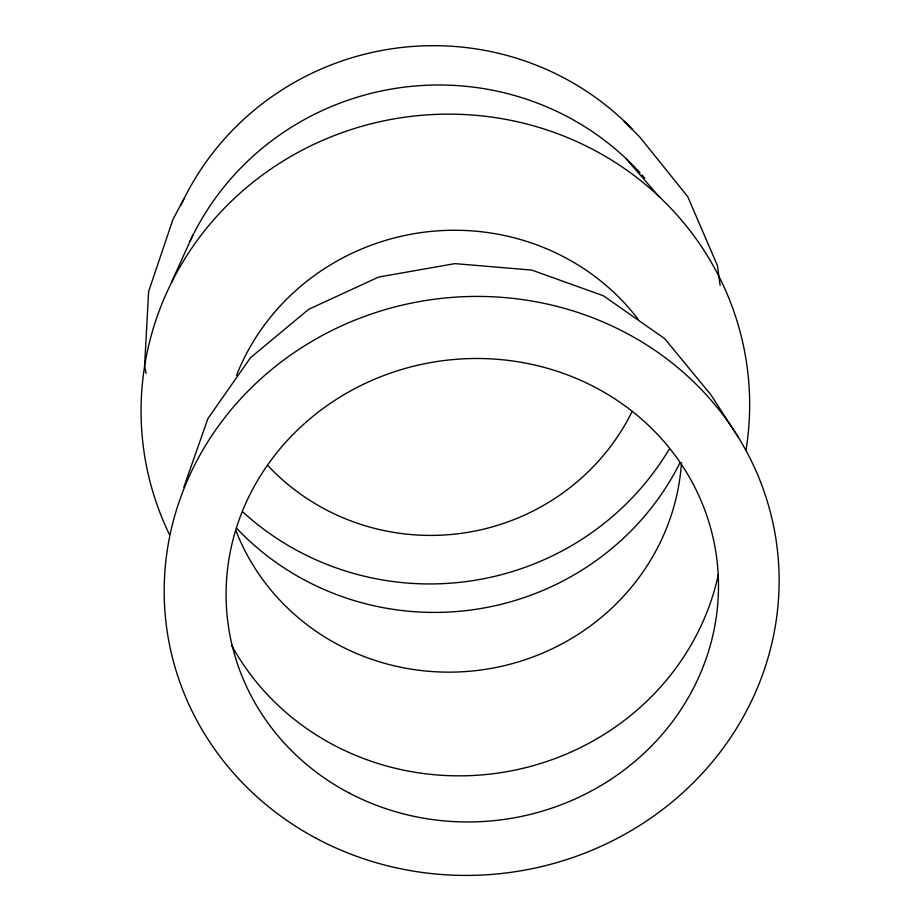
<?xml version="1.0" encoding="UTF-8"?>
<svg xmlns="http://www.w3.org/2000/svg" width="921" height="921" viewBox="0 0 921 921"><rect width="100%" height="100%" fill="white"/><g stroke="black" fill="none" stroke-linecap="round" stroke-linejoin="round"><path stroke-width="1.38" d="M183.855 487.174L207.881 418.641L250.42 357.785L308.708 309.295L378.612 277.048L454.905 263.625L531.774 270.083L603.416 295.791L664.559 338.537L710.943 394.844L738.527 437.59M171.398 282.471L192.926 234.947M183.935 198.66L172.918 219.543L148.603 291.577L144.585 366.408L146.117 373.373M624.07 121.158L640.003 137.321L687.734 196.645L717.424 265.605L720.13 285.406M626.119 158.746L659.16 196.749M681.494 462.814A230.423 220.729 -8.4 0 1 485.148 669.394A230.423 220.729 -8.4 0 1 235.983 530.795M236.547 375.296A230.423 220.729 -8.4 0 1 421.484 232.553A230.423 220.729 -8.4 0 1 638.207 319.38M169.28 534.192A304.54 293.442 -8.4 0 1 402.984 117.451A304.54 293.442 -8.4 0 1 746.022 449.966M680.032 462.722A271.188 263.556 -8.4 0 1 236.801 528.458M189.922 241.498A271.188 263.556 -8.4 0 1 640.083 172.86M641.995 174.978A271.188 263.556 -8.4 0 1 644.815 178.19M632.174 411.399A222.283 217.011 -8.4 0 1 268.034 465.761M669.279 449.08A275.46 268.99 -8.4 0 1 242.453 511.627M180.93 205.21A275.46 268.99 -8.4 0 1 632.163 129.067M718.426 574.244A260.816 247.035 -8.4 0 1 498.94 772.938A260.816 247.035 -8.4 0 1 231.735 645.517M349.473 793.165A246.529 231.413 -8.4 0 0 718.495 585.664A246.529 231.413 -8.4 0 0 348.886 391.851A246.529 231.413 -8.4 0 0 349.473 793.165M316.087 838.26A307.867 289.09 -8.4 0 0 779.12 582.636A307.867 289.09 -8.4 0 0 319.737 336.867A307.867 289.09 -8.4 0 0 316.087 838.26"/></g></svg>
